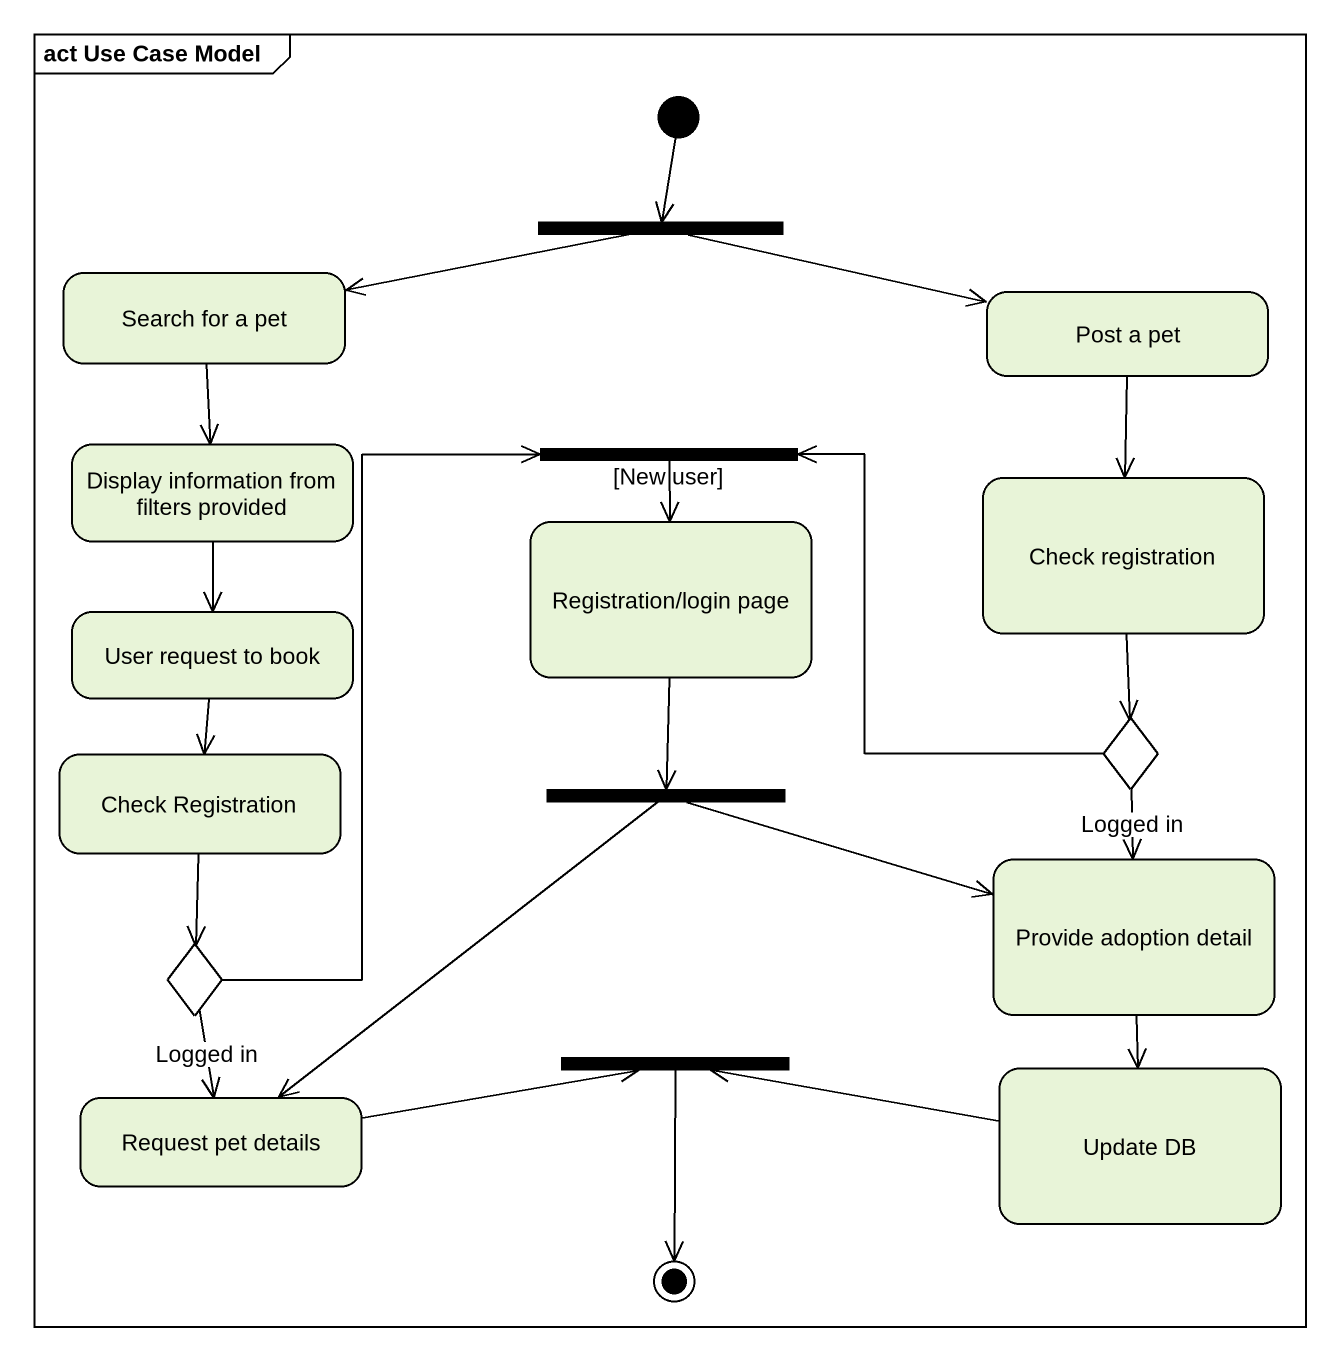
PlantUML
@startuml
mainframe act Use Case Model
hide empty description
state "Search for a pet" as Search_for_a_pet
state fork1 <<fork>>
state "Post a pet" as Post_a_pet
state "Display information from filters provided" as Display_information_from
state "[New user]" as New_user <<join>>
state "Check registration" as Check_registration
state "Registration/login page" as Registration_login_page
state "User request to book" as User_request_to_book
state "Check Registration" as Check_Registration
state choice1 <<choice>>
state fork2 <<fork>>
state choice2 <<choice>>
state "Provide adoption detail" as Provide_adoption_detail
state "Request pet details" as Request_pet_details
state fork3 <<join>>
state "Update DB" as Update_DB
[*] --> fork1
Search_for_a_pet --> Display_information_from
fork1 -left-> Search_for_a_pet
fork1 -right-> Post_a_pet
Post_a_pet --> Check_registration
Display_information_from --> User_request_to_book
New_user --> Registration_login_page
Check_registration --> choice1
Registration_login_page --> fork2
User_request_to_book --> Check_Registration
Check_Registration --> choice2
choice1 -up-> New_user
choice1 --> Provide_adoption_detail : Logged in
fork2 -right-> Provide_adoption_detail
fork2 --> Request_pet_details
choice2 -up-> New_user
choice2 --> Request_pet_details : Logged in
Provide_adoption_detail --> Update_DB
Request_pet_details -right-> fork3
Update_DB -left-> fork3
fork3 --> [*]
@enduml
